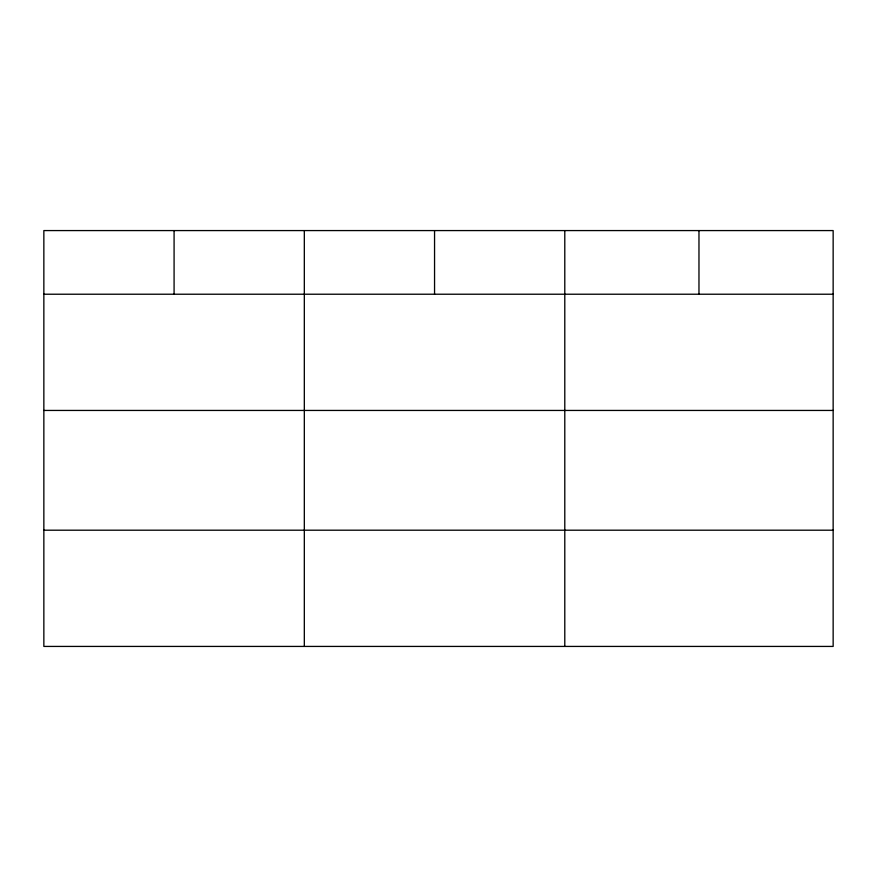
<?xml version="1.0" encoding="UTF-8"?>
<svg xmlns="http://www.w3.org/2000/svg" width="877" height="877" viewBox="0 0 877 877"><rect width="100%" height="100%" fill="white"/><g stroke="black" fill="none" stroke-linecap="round" stroke-linejoin="round"><path stroke-width="1.32" d="M833.15 410.447L833.15 230.574L43.85 230.574L43.85 646.426L833.15 646.426L833.15 410.447L43.85 410.447M43.85 294.223L833.15 294.223M43.85 530.201L833.15 530.201M698.969 230.574L698.969 294.223M564.788 230.574L564.788 646.426M434.553 230.574L434.553 294.223M304.319 230.574L304.319 646.426M174.084 230.574L174.084 294.223"/></g></svg>
